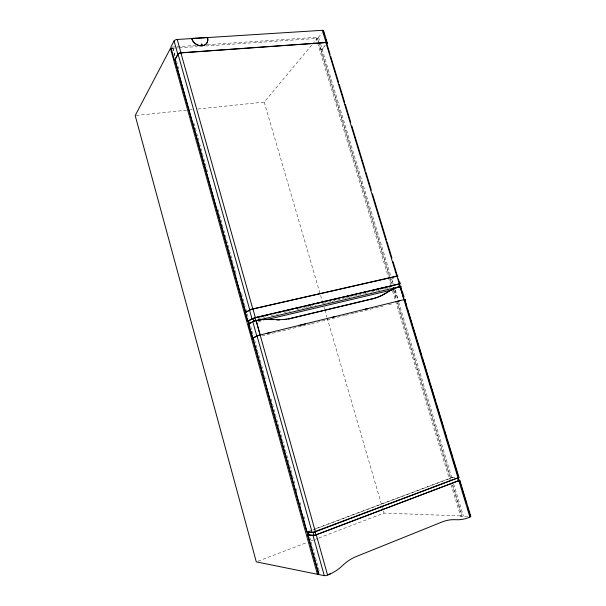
<?xml version="1.0" encoding="UTF-8"?>
<svg xmlns="http://www.w3.org/2000/svg" width="606" height="606" viewBox="0 0 606 606"><rect width="100%" height="100%" fill="white"/><g stroke="black" fill="none" stroke-linecap="round" stroke-linejoin="round"><path stroke-width="0.45" stroke-dasharray="3.03 2.27" d="M197.844 109.019L264.231 102.081L311.901 44.905M312.507 44.177L317.332 38.39L391.597 283.964M207.222 44.685L318.551 37.186L322.157 32.853M318.756 42.412L320.824 49.268L322.066 49.048L325.036 45.617M320.824 49.268L322.172 49.162L325.217 45.647M393.211 284.131L391.65 278.98L393.536 278.139M451.084 484.702L460.658 516.388L467.734 516.16M460.658 516.388L461.757 515.941L452.44 485.133M258.05 561.179L307.378 542.347M310.901 540.999L314.423 539.658M315.309 539.317L317.953 538.31M318.832 537.976L384.022 513.093L461.757 515.941M309.045 531.174L315.241 528.849M316.127 528.515L451.773 477.626L455.159 477.498M312.969 529.879L451.591 477.854L455.174 477.725M262.11 335.83L301.538 326.126M302.455 325.899L310.704 323.869M311.62 323.642L344.625 315.521M345.541 315.294L353.798 313.264M354.715 313.037L383.136 306.045M388.635 304.689L392.302 303.788M258.262 321.635L263.784 320.324M258.383 318.589L265.754 316.855M271.283 315.559L278.654 313.825M284.176 312.529L290.63 311.007M297.076 309.492L305.363 307.545M306.288 307.325L309.052 306.681M309.969 306.462L316.423 304.947M322.869 303.432L331.156 301.477M332.08 301.265L344.056 298.447M344.981 298.235L347.738 297.584M348.662 297.364L356.949 295.417M357.873 295.198L364.32 293.683M365.244 293.471L369.849 292.387M370.774 292.168L377.22 290.653M378.136 290.433L382.75 289.35M383.666 289.138L386.431 288.486M387.355 288.267L391.037 287.403M391.65 278.98L393.43 284.078M136.13 115.466L186.625 110.194M190.36 109.8L192.231 109.603M171.778 48.298L174.604 48.109M175.551 48.041L178.384 47.851M179.331 47.783L197.261 46.564M205.76 45.988L317.332 38.39M172.445 47.026L176.21 46.776M177.149 46.707L195.943 45.442M395.256 290.1L398.127 299.576M318.551 37.186L320.362 43.177M320.619 44.033L322.172 49.162M322.066 49.048L390.832 276.268M395.029 290.153L397.9 299.629M398.687 302.22L451.773 477.626M453.674 483.914L463.385 516.001M320.938 49.139L389.597 276.116M389.87 277.025L392.059 284.259M393.658 289.554L396.672 299.523M397.771 303.144L450.675 478.036M452.849 485.224L462.287 516.448M318.498 41.556L317.203 37.277L316.211 38.466L317.302 42.087M393.514 290.304L396.529 300.273M396.801 301.182L450.796 479.694M317.574 42.996L388.158 276.518M388.431 277.427L390.62 284.668M392.536 291.001L449.44 479.27M264.231 102.081L322.937 303.5M323.99 307.128L324.521 308.946M324.786 309.855L326.899 317.112M327.164 318.014L381.644 504.927M381.909 505.828L384.022 513.093M172.763 47.76L174.967 55.623M176.444 60.903L178.997 70.016M193.799 122.904L207.835 173.051M218.039 209.517L236.666 276.078M241.521 293.402L248.665 318.93M250.732 326.323L253.27 335.398M254.543 339.936L265.466 378.977M271.056 398.953L294.948 484.292M296.213 488.83L297.235 492.466M300.031 502.45L301.046 506.086M303.841 516.07L304.856 519.698M309.757 537.211L319.801 573.109M172.695 47.904L174.892 55.76"/><path stroke-width="0.91" d="M459.378 480.141L459.795 480.308L316.279 534.863A2.515 0.439 -16.5 0 1 313.052 535.575L307.674 535.022L318.733 574.541L324.293 575.67A2.53 0.568 -16.7 0 0 327.558 575.011L330.308 573.89A50.881 44.465 -88.8 0 0 342.723 565.413A51.805 42.928 -86.7 0 1 357.563 556.013L440.865 522.455A48.397 38.723 86.7 0 1 455.523 519.721A45.927 37.375 80.3 0 0 469.915 517.039A2.318 0.47 -14.3 0 0 470.506 516.274M258.05 335.565L252.619 338.163L306.833 532L312.188 532.515A2.507 0.424 -16.5 0 0 315.415 531.795L458.977 477.483L404.694 299.538M324.68 35.739L323.362 31.414A2.424 1 -19.7 0 0 322.331 30.308L177.232 39.481A2.621 1.197 -14.5 0 0 174.081 40.958L170.839 47.139L174.505 60.252L177.8 54.237A2.621 1.159 -14.5 0 1 180.967 52.775L326.028 42.473A2.424 0.962 -19.5 0 1 327.043 43.534M171.778 48.298L170.438 48.389L135.199 115.564L256.285 561.853L317.423 574.276L318.748 573.746L252.263 336.065M326.922 43.412A2.166 0.856 -19.5 0 0 325.907 42.609L180.899 52.919A2.341 1.03 -14.5 0 0 178.066 54.222L174.846 60.092L247.604 320.218M191.716 38.42L191.64 38.564A8.878 7.143 38.9 0 0 201.806 45.935A8.878 7.143 38.9 0 0 207.494 37.564L191.716 38.42A8.878 7.143 38.9 0 0 201.889 45.791A8.878 7.143 38.9 0 0 207.578 37.42M397.786 275.995L397.006 276.033M254.982 320.885L399.528 286.752C401.005 287.282 399.801 283.35 398.71 284.138L254.755 317.847L247.574 321.135L245.188 312.62L250.505 309.666M250.278 309.757L245.188 312.62M397.831 276.086L252.831 308.984L180.899 52.919M401.649 289.206C400.354 287.964 402.217 285.608 400.104 286.494A65.834 54.835 70.4 0 0 387.166 292.38A65.66 55.464 58.6 0 1 373.985 298.387L289.804 318.559A69.152 61.259 54.3 0 1 273.139 319.491A72.303 66.281 74.5 0 0 256.164 320.453L255.77 320.68L254.959 317.794M458.03 477.816L313.211 532.204M247.574 321.135L255.035 317.642L399.309 283.873C402.482 284.259 397.528 280.934 398.475 278.768M252.619 338.163L248.369 323.975L253.846 321.119L256.164 320.453L260.118 334.974L404.096 299.637L400.104 286.494L398.407 287.077A65.751 54.79 70.4 0 0 386.613 292.63A65.577 55.419 58.6 0 1 373.44 298.629L289.342 318.794A69.069 61.198 54.3 0 1 287.994 319.044M248.369 323.975L250.899 322.922M256.164 320.453L255.747 320.68L257.133 320.422M272.692 319.726L273.139 319.491M289.342 318.794L289.804 318.559M252.354 338.231L258.618 335.383M386.613 292.63L387.166 292.38M400.104 286.494L399.528 286.752L398.71 284.138M373.44 298.629L373.985 298.387M404.831 299.682L405.202 299.478L404.55 299.561M404.096 299.637L404.346 299.576M330.308 573.89L327.558 575.011L316.279 534.863M311.325 532.053L308.007 531.742L308.855 534.765L313.953 535.28L315.915 534.81L458.553 480.74L458.984 480.467L457.856 477.626M307.674 535.022L309.007 534.522M308.855 534.765L309.386 534.56M250.323 309.689L250.763 309.575M250.611 309.583L251.035 309.484M250.914 309.484L252.604 308.999M254.793 320.945L253.816 321.309L253.013 318.43M258.209 335.482L259.906 334.997M251.24 309.378L252.263 309.083M259.838 335.042L260.232 334.913M267.125 333.338L270.784 332.436M300.076 325.248L305.568 323.899M332.118 317.392L335.777 316.491M364.153 309.53L367.812 308.636M396.188 301.674L399.854 300.773M252.535 309.052L396.922 276.018L399.309 283.873M266.549 319.665L392.741 289.766M256.376 317.605L260.057 316.741M261.898 316.309L270.185 314.37M277.548 312.643L283.078 311.348M284.918 310.916L293.198 308.977M295.039 308.545L298.728 307.681M306.091 305.954L311.613 304.666M316.218 303.583L321.741 302.296M323.581 301.864L327.263 301M334.626 299.273L337.39 298.629M344.753 296.902L350.276 295.607M352.116 295.175L355.798 294.311M362.244 292.804L365.926 291.94M373.296 290.213L378.818 288.926M380.659 288.494L387.105 286.979M390.787 286.123L394.468 285.259M404.172 299.644L404.573 299.523M404.376 299.599L404.77 299.485M458.537 477.377L458.977 477.483M459.802 480.21L470.786 516.38M323.566 30.686L327.285 42.95M325.733 39.201L326.52 41.799M402.179 290.956L404.035 297.061M326.816 43.556L330.111 54.419M330.664 56.229L338.633 82.477M339.186 84.295L344.685 102.399M345.231 104.209L350.73 122.314M351.828 125.934L365.297 170.294M365.85 172.104L371.342 190.208M372.448 193.829L386.461 239.999M387.014 241.809L391.961 258.103M393.059 261.724L397.46 276.215M406.52 306.045L404.929 299.531M407.611 309.658L412.542 325.884M413.087 327.687L421.026 353.836M422.124 357.449L429.518 381.795M430.063 383.598L434.994 399.824M436.085 403.437L438.002 409.747M438.555 411.55L443.478 427.783M444.577 431.389L446.493 437.699M447.039 439.502L451.97 455.735M453.061 459.34L457.992 475.574M459.651 481.043L461.022 485.557M461.567 487.36L466.506 503.616M467.605 507.23L470.347 516.259M322.331 30.308L326.028 42.473M325.907 42.609L396.778 276.086M399.952 286.555L458.068 478.005M458.909 480.778L469.915 517.039M457.553 478.028L458.394 480.8M393.582 287.729L394.105 289.448M393.142 287.827L393.658 289.554M177.232 39.481L180.967 52.775M252.929 308.924L255.353 317.567M256.058 320.506L315.415 531.795M315.052 531.742L315.915 534.81M312.984 532.204L313.84 535.272M178.066 54.222L249.793 309.984M257.065 335.944L312.188 532.515M313.052 535.575L324.293 575.67M174.073 40.958L177.8 54.237M249.52 310.045L251.945 318.68M252.747 321.559L256.8 336.004M308.159 531.507L308.795 533.765M248.642 320.885L249.437 323.725M175.089 60.138L245.642 312.385M247.937 320.582L249.467 326.051M250.99 331.512L251.755 334.247M248.634 323.915L252.369 337.269M170.438 48.389L317.423 574.276M258.535 320.195A72.205 66.213 74.5 0 1 261.353 319.839M264.186 319.62A72.205 66.213 74.5 0 1 271.276 319.627M286.638 319.264A69.069 61.198 54.3 0 1 283.896 319.62M279.737 319.9A69.069 61.198 54.3 0 1 276.934 319.93M202.101 44.579C200.828 46.086 200.98 42.602 202.101 44.579"/></g></svg>
